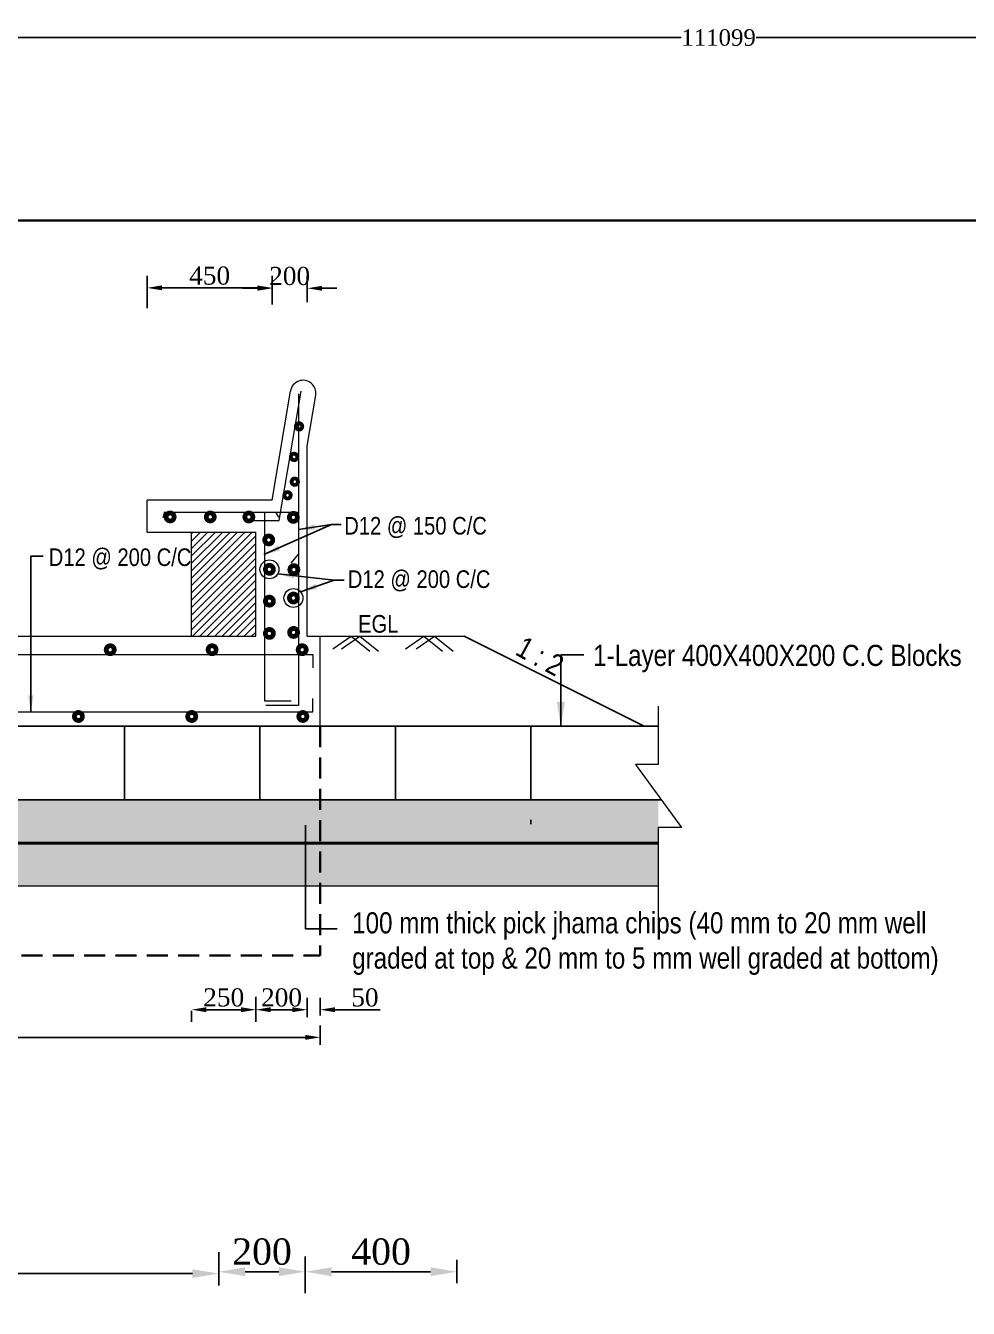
# Model space of a CAD drawing. Header units: metres. Extents: x -2434 to 11656, y -15288 to 8109.
# Drawn here: x 3633.78 to 3662.44, y -11654.02 to -11615.04 of the extents above; entities that cross this region are included whole.
import ezdxf

# ---------------------------------------------------------------- set-up
doc = ezdxf.new("R2010")
doc.units = ezdxf.units.M
doc.linetypes.add('DASHEDX2', pattern=[38.1, 25.4, -12.7])
doc.layers.add('Blocks', color=11, linetype='Continuous', lineweight=9)
doc.layers.add('Layer1', color=7, linetype='Continuous', lineweight=13)
doc.styles.get("Standard").update_dxf_attribs({"font": 'times.ttf'})
doc.styles.add('TIMES', font='ARIALN.TTF')
doc.dimstyles.get("Standard").update_dxf_attribs({"dimtxt": 0.5, "dimasz": 0.4075, "dimexe": 0.364, "dimexo": 0.219, "dimgap": 0.09, "dimtad": 0, "dimdec": 0, "dimlfac": 1000, "dimzin": 0, "dimdsep": 46, "dimtxsty": 'Standard', "dimcen": 0.09, "dimadec": 0, "dimazin": 0, "dimtfac": 1, "dimtdec": 0, "dimtofl": 0, "dimtmove": 0, "dimatfit": 3, "dimfxl": 1, "dimtolj": 1, "dimtzin": 0, "dimarcsym": 0})
pattern_1 = [(50, (713.2758, -11614.0168), (1.2752927, -0.1115736), [0.13335, -1.46685]), (355, (713.2758, -11614.0168), (-0.2466998, 1.3373965), [0.10668, -1.17348]), (100.451, (713.3821, -11614.0261), (1.0285975, 1.2258168), [0.11333, -1.24663]), (46.1842, (713.2758, -11613.6612), (1.8975533, -0.2942963), [0.200025, -2.200275]), (96.6356, (713.434, -11613.6857), (1.6618296, 1.7319789), [0.169995, -1.869945]), (351.184, (713.2758, -11613.6612), (1.6618322, 1.7319758), [0.16002, -1.76022]), (21, (713.4536, -11613.7501), (1.06130416, -0.71585863), [0.13335, -1.46685]), (326, (713.4536, -11613.7501), (0.4326142, 1.28931576), [0.10668, -1.17348]), (71.4514, (713.542, -11613.8097), (1.49391544, 0.57346), [0.11333, -1.24663]), (37.5, (713.2758, -11614.01677), (0.02162022, 0.59188527), [0, -1.159256, 0, -1.19126, 0, -1.177925]), (7.5, (713.2758, -11614.0168), (0.46773764, 0.70126402), [0, -0.679196, 0, -1.132586, 0, -0.448945]), (327.5, (712.8793, -11614.01677), (0.94913417, -0.04010121), [0, -0.4445, 0, -1.38684, 0, -1.84023]), (317.5, (712.7015, -11614.0168), (1.03690427, 0.17798544), [0, -0.57785, 0, -0.921004, 0, -1.30683])]
pattern_2 = [(37.5, (713.2758, -11614.01677), (-0.01280025, 0.39153059), [0, -0.308864, 0, -0.34544, 0, -0.3302]), (7.5, (713.2758, -11614.01677), (0.35961863, 0.57346008), [0, -0.166624, 0, -0.278384, 0, -0.10668]), (327.5, (713.02586, -11614.01677), (0.632793896, 0.001149748), [0, -0.1016, 0, -0.36576, 0, -0.47752]), (317.5, (713.02586, -11614.01677), (0.61084516, 0.17834346), [0, -0.0508, 0, -0.239776, 0, -0.27432])]
pattern_3 = [(45, (5209.40595, -7796.20158), (-0.1122532015, 0.1122532015), [])]

# ---------------------------------------------------------------- blocks, each defined once
blk = doc.blocks.new('*D413')
at = {"layer": 'Defpoints', "color": 0, "lineweight": -3}
for p in [(3639.653, -11652.23), (3642.281, -11652.23), (3642.281, -11652.91)]:
    blk.add_point(p, dxfattribs=at)
at = {"layer": 'Layer1', "color": 0, "lineweight": -2}
for p, q in [((3639.653, -11652.449), (3639.653, -11653.274)), ((3642.281, -11652.449), (3642.281, -11653.274))]:
    blk.add_line(p, q, dxfattribs=at)
at = {"layer": 'Layer1', "color": 7, "lineweight": -2}
blk.add_line((3640.453, -11652.91), (3641.481, -11652.91), dxfattribs=at)
at = {"layer": 'Layer1', "color": 7, "lineweight": -3}
for points in [[(3640.453, -11652.776), (3640.453, -11653.043), (3639.653, -11652.91)], [(3641.481, -11652.776), (3641.481, -11653.043), (3642.281, -11652.91)]]:
    blk.add_solid(points, dxfattribs=at)
at = {"layer": 'Layer1', "color": 0, "lineweight": 30, "insert": (3640.967, -11652.303), "char_height": 0.8, "attachment_point": 5}
blk.add_mtext('\\A1;200', dxfattribs=at)
blk = doc.blocks.new('*D414')
at = {"layer": 'Defpoints', "color": 0, "lineweight": -3}
for p in [(3646.892, -11652.91), (3646.892, -11653.476), (3642.281, -11653.781)]:
    blk.add_point(p, dxfattribs=at)
at = {"layer": 'Layer1', "color": 0, "lineweight": -2}
for p, q in [((3642.281, -11653.562), (3642.281, -11652.546)), ((3646.892, -11653.257), (3646.892, -11652.546))]:
    blk.add_line(p, q, dxfattribs=at)
at = {"layer": 'Layer1', "color": 7, "lineweight": -2}
blk.add_line((3643.081, -11652.91), (3646.092, -11652.91), dxfattribs=at)
at = {"layer": 'Layer1', "color": 7, "lineweight": -3}
for points in [[(3643.081, -11652.776), (3643.081, -11653.043), (3642.281, -11652.91)], [(3646.092, -11652.776), (3646.092, -11653.043), (3646.892, -11652.91)]]:
    blk.add_solid(points, dxfattribs=at)
at = {"layer": 'Layer1', "color": 0, "lineweight": 30, "insert": (3644.587, -11652.303), "char_height": 0.8, "attachment_point": 5}
blk.add_mtext('\\A1;400', dxfattribs=at)
blk = doc.blocks.new('*D438')
at = {"layer": 'Defpoints', "color": 0, "lineweight": -3}
for p in [(3642.342, -11623.018), (3641.273, -11623.417), (3642.342, -11623.663)]:
    blk.add_point(p, dxfattribs=at)
at = {"layer": 'Layer1', "color": 0, "lineweight": -2}
for p, q in [((3641.273, -11623.198), (3641.273, -11622.654)), ((3642.342, -11623.444), (3642.342, -11622.654))]:
    blk.add_line(p, q, dxfattribs=at)
at = {"layer": 'Layer1', "color": 7, "lineweight": -2}
for p, q in [((3640.823, -11623.018), (3640.373, -11623.018)), ((3642.792, -11623.018), (3643.242, -11623.018))]:
    blk.add_line(p, q, dxfattribs=at)
at = {"layer": 'Layer1', "color": 7, "lineweight": -3}
for points in [[(3640.823, -11622.943), (3640.823, -11623.093), (3641.273, -11623.018)], [(3642.792, -11622.943), (3642.792, -11623.093), (3642.342, -11623.018)]]:
    blk.add_solid(points, dxfattribs=at)
at = {"layer": 'Layer1', "color": 0, "lineweight": 13, "insert": (3641.807, -11622.648), "char_height": 0.55, "attachment_point": 5}
blk.add_mtext('\\A1;200', dxfattribs=at)
blk = doc.blocks.new('*D439')
at = {"layer": 'Defpoints', "color": 0, "lineweight": -3}
for p in [(3641.273, -11623.006), (3637.477, -11623.844), (3641.273, -11623.728)]:
    blk.add_point(p, dxfattribs=at)
at = {"layer": 'Layer1', "color": 0, "lineweight": -2}
for p, q in [((3637.477, -11623.625), (3637.477, -11622.642)), ((3641.273, -11623.509), (3641.273, -11622.642))]:
    blk.add_line(p, q, dxfattribs=at)
at = {"layer": 'Layer1', "color": 7, "lineweight": -2}
blk.add_line((3637.927, -11623.006), (3640.823, -11623.006), dxfattribs=at)
at = {"layer": 'Layer1', "color": 7, "lineweight": -3}
for points in [[(3637.927, -11622.931), (3637.927, -11623.081), (3637.477, -11623.006)], [(3640.823, -11622.931), (3640.823, -11623.081), (3641.273, -11623.006)]]:
    blk.add_solid(points, dxfattribs=at)
at = {"layer": 'Layer1', "color": 0, "lineweight": 13, "insert": (3639.375, -11622.636), "char_height": 0.55, "attachment_point": 5}
blk.add_mtext('\\A1;450', dxfattribs=at)
blk = doc.blocks.new('*D440')
at = {"layer": 'Defpoints', "color": 0, "lineweight": -3}
for p in [(3642.732, -11644.945), (3642.342, -11645.351), (3642.732, -11645.344)]:
    blk.add_point(p, dxfattribs=at)
at = {"layer": 'Layer1', "color": 0, "lineweight": -2}
for p, q in [((3642.342, -11645.132), (3642.342, -11644.581)), ((3642.732, -11645.125), (3642.732, -11644.581))]:
    blk.add_line(p, q, dxfattribs=at)
at = {"layer": 'Layer1', "color": 7, "lineweight": -2}
for p, q in [((3641.892, -11644.945), (3641.442, -11644.945)), ((3643.182, -11644.945), (3644.557, -11644.945))]:
    blk.add_line(p, q, dxfattribs=at)
at = {"layer": 'Layer1', "color": 7, "lineweight": -3}
for points in [[(3641.892, -11644.87), (3641.892, -11645.02), (3642.342, -11644.945)], [(3643.182, -11644.87), (3643.182, -11645.02), (3642.732, -11644.945)]]:
    blk.add_solid(points, dxfattribs=at)
at = {"layer": 'Layer1', "color": 0, "lineweight": 13, "insert": (3644.095, -11644.575), "char_height": 0.55, "attachment_point": 5}
blk.add_mtext('\\A1;50', dxfattribs=at)
blk = doc.blocks.new('*D441')
at = {"layer": 'Defpoints', "color": 0, "lineweight": -3}
for p in [(3642.342, -11644.945), (3640.779, -11645.344), (3642.342, -11645.39)]:
    blk.add_point(p, dxfattribs=at)
at = {"layer": 'Layer1', "color": 0, "lineweight": -2}
for p, q in [((3640.779, -11645.125), (3640.779, -11644.581)), ((3642.342, -11645.171), (3642.342, -11644.581))]:
    blk.add_line(p, q, dxfattribs=at)
at = {"layer": 'Layer1', "color": 7, "lineweight": -2}
blk.add_line((3641.229, -11644.945), (3641.892, -11644.945), dxfattribs=at)
at = {"layer": 'Layer1', "color": 7, "lineweight": -3}
for points in [[(3641.229, -11644.87), (3641.229, -11645.02), (3640.779, -11644.945)], [(3641.892, -11644.87), (3641.892, -11645.02), (3642.342, -11644.945)]]:
    blk.add_solid(points, dxfattribs=at)
at = {"layer": 'Layer1', "color": 0, "lineweight": 13, "insert": (3641.561, -11644.575), "char_height": 0.55, "attachment_point": 5}
blk.add_mtext('\\A1;200', dxfattribs=at)
blk = doc.blocks.new('*D442')
at = {"layer": 'Defpoints', "color": 0, "lineweight": -3}
for p in [(3640.779, -11644.337), (3638.826, -11644.759), (3640.779, -11644.945)]:
    blk.add_point(p, dxfattribs=at)
at = {"layer": 'Layer1', "color": 0, "lineweight": -2}
for p, q in [((3640.779, -11644.556), (3640.779, -11645.309)), ((3638.826, -11644.978), (3638.826, -11645.309))]:
    blk.add_line(p, q, dxfattribs=at)
at = {"layer": 'Layer1', "color": 7, "lineweight": -2}
blk.add_line((3639.276, -11644.945), (3640.329, -11644.945), dxfattribs=at)
at = {"layer": 'Layer1', "color": 7, "lineweight": -3}
for points in [[(3639.276, -11644.87), (3639.276, -11645.02), (3638.826, -11644.945)], [(3640.329, -11644.87), (3640.329, -11645.02), (3640.779, -11644.945)]]:
    blk.add_solid(points, dxfattribs=at)
at = {"layer": 'Layer1', "color": 0, "lineweight": 13, "insert": (3639.803, -11644.575), "char_height": 0.55, "attachment_point": 5}
blk.add_mtext('\\A1;250', dxfattribs=at)
blk = doc.blocks.new('*D443')
at = {"color": 0, "lineweight": -2, "ltscale": 0.5}
for p, q in [((3599.297, -11615.55), (3599.297, -11615.036)), ((3710.396, -11615.55), (3710.396, -11615.036)), ((3599.704, -11615.4), (3653.708, -11615.4)), ((3709.988, -11615.4), (3655.985, -11615.4))]:
    blk.add_line(p, q, dxfattribs=at)
at = {"color": 0, "linetype": 'Continuous', "lineweight": -3, "ltscale": 0.5}
for points in [[(3599.704, -11615.332), (3599.704, -11615.468), (3599.297, -11615.4)], [(3709.988, -11615.332), (3709.988, -11615.468), (3710.396, -11615.4)]]:
    blk.add_solid(points, dxfattribs=at)
at = {"layer": 'Defpoints', "color": 0, "linetype": 'Continuous', "lineweight": -3, "ltscale": 0.5}
for p in [(3710.396, -11615.4), (3599.297, -11620.956), (3710.396, -11620.956)]:
    blk.add_point(p, dxfattribs=at)
at = {"color": 0, "linetype": 'Continuous', "lineweight": -3, "ltscale": 0.5, "insert": (3654.846, -11615.4), "char_height": 0.5, "attachment_point": 5}
blk.add_mtext('\\A1;111099', dxfattribs=at)
blk = doc.blocks.new('*D449')
at = {"layer": 'Defpoints', "color": 0, "lineweight": -3}
for p in [(3616.001, -11651.77), (3639.653, -11652.098), (3639.653, -11652.966)]:
    blk.add_point(p, dxfattribs=at)
at = {"layer": 'Layer1', "color": 0, "lineweight": -2}
for p, q in [((3616.001, -11651.989), (3616.001, -11653.33)), ((3639.653, -11652.317), (3639.653, -11653.33))]:
    blk.add_line(p, q, dxfattribs=at)
at = {"layer": 'Layer1', "color": 7, "lineweight": -2}
blk.add_line((3616.801, -11652.966), (3638.853, -11652.966), dxfattribs=at)
at = {"layer": 'Layer1', "color": 7, "lineweight": -3}
for points in [[(3616.801, -11652.833), (3616.801, -11653.099), (3616.001, -11652.966)], [(3638.853, -11652.833), (3638.853, -11653.099), (3639.653, -11652.966)]]:
    blk.add_solid(points, dxfattribs=at)
at = {"layer": 'Layer1', "color": 0, "lineweight": 30, "insert": (3627.827, -11652.359), "char_height": 0.8, "attachment_point": 5}
blk.add_mtext('\\A1;5000', dxfattribs=at)
blk = doc.blocks.new('*D450')
at = {"layer": 'Defpoints', "color": 0, "lineweight": -3}
for p in [(3639.653, -11652.23), (3642.281, -11652.23), (3642.281, -11652.91)]:
    blk.add_point(p, dxfattribs=at)
at = {"layer": 'Layer1', "color": 0, "lineweight": -2}
for p, q in [((3639.653, -11652.449), (3639.653, -11653.274)), ((3642.281, -11652.449), (3642.281, -11653.274))]:
    blk.add_line(p, q, dxfattribs=at)
at = {"layer": 'Layer1', "color": 7, "lineweight": -2}
blk.add_line((3640.453, -11652.91), (3641.481, -11652.91), dxfattribs=at)
at = {"layer": 'Layer1', "color": 7, "lineweight": -3}
for points in [[(3640.453, -11652.776), (3640.453, -11653.043), (3639.653, -11652.91)], [(3641.481, -11652.776), (3641.481, -11653.043), (3642.281, -11652.91)]]:
    blk.add_solid(points, dxfattribs=at)
at = {"layer": 'Layer1', "color": 0, "lineweight": 30, "insert": (3640.967, -11652.303), "char_height": 0.8, "attachment_point": 5}
blk.add_mtext('\\A1;200', dxfattribs=at)
blk = doc.blocks.new('*D451')
at = {"layer": 'Defpoints', "color": 0, "lineweight": -3}
for p in [(3646.892, -11652.91), (3646.892, -11653.476), (3642.281, -11653.781)]:
    blk.add_point(p, dxfattribs=at)
at = {"layer": 'Layer1', "color": 0, "lineweight": -2}
for p, q in [((3642.281, -11653.562), (3642.281, -11652.546)), ((3646.892, -11653.257), (3646.892, -11652.546))]:
    blk.add_line(p, q, dxfattribs=at)
at = {"layer": 'Layer1', "color": 7, "lineweight": -2}
blk.add_line((3643.081, -11652.91), (3646.092, -11652.91), dxfattribs=at)
at = {"layer": 'Layer1', "color": 7, "lineweight": -3}
for points in [[(3643.081, -11652.776), (3643.081, -11653.043), (3642.281, -11652.91)], [(3646.092, -11652.776), (3646.092, -11653.043), (3646.892, -11652.91)]]:
    blk.add_solid(points, dxfattribs=at)
at = {"layer": 'Layer1', "color": 0, "lineweight": 30, "insert": (3644.587, -11652.303), "char_height": 0.8, "attachment_point": 5}
blk.add_mtext('\\A1;400', dxfattribs=at)
blk = doc.blocks.new('*D474')
at = {"layer": 'Defpoints', "color": 0, "lineweight": -3}
for p in [(3642.732, -11645.786), (3614.607, -11646.186), (3642.732, -11646.231)]:
    blk.add_point(p, dxfattribs=at)
at = {"layer": 'Layer1', "color": 0, "lineweight": -2}
for p, q in [((3614.607, -11645.967), (3614.607, -11645.422)), ((3642.732, -11646.012), (3642.732, -11645.422))]:
    blk.add_line(p, q, dxfattribs=at)
at = {"layer": 'Layer1', "color": 7, "lineweight": -2}
blk.add_line((3615.057, -11645.786), (3642.282, -11645.786), dxfattribs=at)
at = {"layer": 'Layer1', "color": 7, "lineweight": -3}
for points in [[(3615.057, -11645.711), (3615.057, -11645.861), (3614.607, -11645.786)], [(3642.282, -11645.711), (3642.282, -11645.861), (3642.732, -11645.786)]]:
    blk.add_solid(points, dxfattribs=at)
at = {"layer": 'Layer1', "color": 0, "lineweight": 13, "insert": (3628.67, -11645.417), "char_height": 0.55, "attachment_point": 5}
blk.add_mtext('\\A1;6800', dxfattribs=at)
blk = doc.blocks.new('*D477')
at = {"layer": 'Defpoints', "color": 0, "lineweight": -3}
for p in [(3642.342, -11623.018), (3641.273, -11623.417), (3642.342, -11623.663)]:
    blk.add_point(p, dxfattribs=at)
at = {"layer": 'Layer1', "color": 0, "lineweight": -2}
for p, q in [((3641.273, -11623.198), (3641.273, -11622.654)), ((3642.342, -11623.444), (3642.342, -11622.654))]:
    blk.add_line(p, q, dxfattribs=at)
at = {"layer": 'Layer1', "color": 7, "lineweight": -2}
for p, q in [((3640.823, -11623.018), (3640.373, -11623.018)), ((3642.792, -11623.018), (3643.242, -11623.018))]:
    blk.add_line(p, q, dxfattribs=at)
at = {"layer": 'Layer1', "color": 7, "lineweight": -3}
for points in [[(3640.823, -11622.943), (3640.823, -11623.093), (3641.273, -11623.018)], [(3642.792, -11622.943), (3642.792, -11623.093), (3642.342, -11623.018)]]:
    blk.add_solid(points, dxfattribs=at)
at = {"layer": 'Layer1', "color": 0, "lineweight": 13, "insert": (3641.807, -11622.648), "char_height": 0.55, "attachment_point": 5}
blk.add_mtext('\\A1;200', dxfattribs=at)
blk = doc.blocks.new('*D478')
at = {"layer": 'Defpoints', "color": 0, "lineweight": -3}
for p in [(3641.273, -11623.006), (3637.477, -11623.844), (3641.273, -11623.728)]:
    blk.add_point(p, dxfattribs=at)
at = {"layer": 'Layer1', "color": 0, "lineweight": -2}
for p, q in [((3637.477, -11623.625), (3637.477, -11622.642)), ((3641.273, -11623.509), (3641.273, -11622.642))]:
    blk.add_line(p, q, dxfattribs=at)
at = {"layer": 'Layer1', "color": 7, "lineweight": -2}
blk.add_line((3637.927, -11623.006), (3640.823, -11623.006), dxfattribs=at)
at = {"layer": 'Layer1', "color": 7, "lineweight": -3}
for points in [[(3637.927, -11622.931), (3637.927, -11623.081), (3637.477, -11623.006)], [(3640.823, -11622.931), (3640.823, -11623.081), (3641.273, -11623.006)]]:
    blk.add_solid(points, dxfattribs=at)
at = {"layer": 'Layer1', "color": 0, "lineweight": 13, "insert": (3639.375, -11622.636), "char_height": 0.55, "attachment_point": 5}
blk.add_mtext('\\A1;450', dxfattribs=at)
blk = doc.blocks.new('*D479')
at = {"layer": 'Defpoints', "color": 0, "lineweight": -3}
for p in [(3642.732, -11644.945), (3642.342, -11645.351), (3642.732, -11645.344)]:
    blk.add_point(p, dxfattribs=at)
at = {"layer": 'Layer1', "color": 0, "lineweight": -2}
for p, q in [((3642.342, -11645.132), (3642.342, -11644.581)), ((3642.732, -11645.125), (3642.732, -11644.581))]:
    blk.add_line(p, q, dxfattribs=at)
at = {"layer": 'Layer1', "color": 7, "lineweight": -2}
for p, q in [((3641.892, -11644.945), (3641.442, -11644.945)), ((3643.182, -11644.945), (3644.557, -11644.945))]:
    blk.add_line(p, q, dxfattribs=at)
at = {"layer": 'Layer1', "color": 7, "lineweight": -3}
for points in [[(3641.892, -11644.87), (3641.892, -11645.02), (3642.342, -11644.945)], [(3643.182, -11644.87), (3643.182, -11645.02), (3642.732, -11644.945)]]:
    blk.add_solid(points, dxfattribs=at)
at = {"layer": 'Layer1', "color": 0, "lineweight": 13, "insert": (3644.095, -11644.575), "char_height": 0.55, "attachment_point": 5}
blk.add_mtext('\\A1;50', dxfattribs=at)
blk = doc.blocks.new('*D480')
at = {"layer": 'Defpoints', "color": 0, "lineweight": -3}
for p in [(3642.342, -11644.945), (3640.779, -11645.344), (3642.342, -11645.39)]:
    blk.add_point(p, dxfattribs=at)
at = {"layer": 'Layer1', "color": 0, "lineweight": -2}
for p, q in [((3640.779, -11645.125), (3640.779, -11644.581)), ((3642.342, -11645.171), (3642.342, -11644.581))]:
    blk.add_line(p, q, dxfattribs=at)
at = {"layer": 'Layer1', "color": 7, "lineweight": -2}
blk.add_line((3641.229, -11644.945), (3641.892, -11644.945), dxfattribs=at)
at = {"layer": 'Layer1', "color": 7, "lineweight": -3}
for points in [[(3641.229, -11644.87), (3641.229, -11645.02), (3640.779, -11644.945)], [(3641.892, -11644.87), (3641.892, -11645.02), (3642.342, -11644.945)]]:
    blk.add_solid(points, dxfattribs=at)
at = {"layer": 'Layer1', "color": 0, "lineweight": 13, "insert": (3641.561, -11644.575), "char_height": 0.55, "attachment_point": 5}
blk.add_mtext('\\A1;200', dxfattribs=at)
blk = doc.blocks.new('*D481')
at = {"layer": 'Defpoints', "color": 0, "lineweight": -3}
for p in [(3640.779, -11644.337), (3638.826, -11644.759), (3640.779, -11644.945)]:
    blk.add_point(p, dxfattribs=at)
at = {"layer": 'Layer1', "color": 0, "lineweight": -2}
for p, q in [((3640.779, -11644.556), (3640.779, -11645.309)), ((3638.826, -11644.978), (3638.826, -11645.309))]:
    blk.add_line(p, q, dxfattribs=at)
at = {"layer": 'Layer1', "color": 7, "lineweight": -2}
blk.add_line((3639.276, -11644.945), (3640.329, -11644.945), dxfattribs=at)
at = {"layer": 'Layer1', "color": 7, "lineweight": -3}
for points in [[(3639.276, -11644.87), (3639.276, -11645.02), (3638.826, -11644.945)], [(3640.329, -11644.87), (3640.329, -11645.02), (3640.779, -11644.945)]]:
    blk.add_solid(points, dxfattribs=at)
at = {"layer": 'Layer1', "color": 0, "lineweight": 13, "insert": (3639.803, -11644.575), "char_height": 0.55, "attachment_point": 5}
blk.add_mtext('\\A1;250', dxfattribs=at)
blk = doc.blocks.new('*D482')
at = {"color": 0, "lineweight": -2, "ltscale": 0.5}
for p, q in [((3599.297, -11615.55), (3599.297, -11615.036)), ((3710.396, -11615.55), (3710.396, -11615.036)), ((3599.704, -11615.4), (3653.708, -11615.4)), ((3709.988, -11615.4), (3655.985, -11615.4))]:
    blk.add_line(p, q, dxfattribs=at)
at = {"color": 0, "linetype": 'Continuous', "lineweight": -3, "ltscale": 0.5}
for points in [[(3599.704, -11615.332), (3599.704, -11615.468), (3599.297, -11615.4)], [(3709.988, -11615.332), (3709.988, -11615.468), (3710.396, -11615.4)]]:
    blk.add_solid(points, dxfattribs=at)
at = {"layer": 'Defpoints', "color": 0, "linetype": 'Continuous', "lineweight": -3, "ltscale": 0.5}
for p in [(3710.396, -11615.4), (3599.297, -11620.956), (3710.396, -11620.956)]:
    blk.add_point(p, dxfattribs=at)
at = {"color": 0, "linetype": 'Continuous', "lineweight": -3, "ltscale": 0.5, "insert": (3654.846, -11615.4), "char_height": 0.5, "attachment_point": 5}
blk.add_mtext('\\A1;111099', dxfattribs=at)

msp = doc.modelspace()

# ---------------------------------------------------------------- hatches: boundary and pattern name
at = {"layer": 'Blocks', "lineweight": 9, "ltscale": 0.05}
h = msp.add_hatch(dxfattribs=at)
h.set_pattern_fill('AR-CONC', color=0, scale=0.007, style=0)
h.set_pattern_definition(pattern_1)
h.paths.add_polyline_path([(3653.014446, -11638.576367), (3604.770349, -11638.576367), (3604.770349, -11639.881367), (3653.014446, -11639.881367)])
h = msp.add_hatch(dxfattribs=at)
h.set_pattern_fill('AR-CONC', color=0, scale=0.007, style=0)
h.set_pattern_definition(pattern_1)
h.paths.add_polyline_path([(3653.014446, -11638.576367), (3604.770349, -11638.576367), (3604.770349, -11639.881367), (3653.014446, -11639.881367)])
h = msp.add_hatch(dxfattribs=at)
h.set_pattern_fill('AR-SAND', color=0, scale=0.008, style=0)
h.set_pattern_definition(pattern_2)
h.paths.add_polyline_path([(3653.014446, -11639.881367), (3617.238921, -11639.881367), (3617.238921, -11641.186367), (3653.014446, -11641.186367)])
h = msp.add_hatch(dxfattribs=at)
h.set_pattern_fill('AR-SAND', color=0, scale=0.008, style=0)
h.set_pattern_definition(pattern_2)
h.paths.add_polyline_path([(3653.014446, -11639.881367), (3617.238921, -11639.881367), (3617.238921, -11641.186367), (3653.014446, -11641.186367)])
at = {"layer": 'Layer1', "lineweight": 5}
h = msp.add_hatch(dxfattribs=at)
h.set_pattern_fill('LINE', scale=0.05, angle=45, style=0)
h.set_pattern_definition(pattern_3)
h.paths.add_polyline_path([(3638.826186, -11633.594422), (3640.779311, -11633.594422), (3640.779311, -11630.431116), (3638.826186, -11630.431116)])
h = msp.add_hatch(dxfattribs=at)
h.set_pattern_fill('LINE', scale=0.05, angle=45, style=0)
h.set_pattern_definition(pattern_3)
h.paths.add_polyline_path([(3638.826186, -11633.594422), (3640.779311, -11633.594422), (3640.779311, -11630.431116), (3638.826186, -11630.431116)])

# ---------------------------------------------------------------- linework, layer by layer
at = {"color": 0, "linetype": 'Continuous', "lineweight": -3, "ltscale": 0.5}
for p, q in [((3652.584261, -11636.328797), (3647.115511, -11633.594422)), ((3604.770349, -11636.328797), (3653.014446, -11636.328797)), ((3604.770349, -11636.328797), (3653.014446, -11636.328797)), ((3636.789894, -11636.328797), (3636.789894, -11638.566068)), ((3636.789894, -11636.328797), (3636.789894, -11638.566068)), ((3640.905062, -11636.328797), (3640.905062, -11638.566068)), ((3640.905062, -11636.328797), (3640.905062, -11638.566068)), ((3645.02023, -11636.328797), (3645.02023, -11638.566068)), ((3645.02023, -11636.328797), (3645.02023, -11638.566068)), ((3649.135397, -11636.328797), (3649.135397, -11638.566068)), ((3649.135397, -11636.328797), (3649.135397, -11638.566068)), ((3604.770349, -11638.566068), (3653.106508, -11638.566068)), ((3604.770349, -11638.566068), (3653.106508, -11638.566068)), ((3649.135397, -11639.178903), (3649.135397, -11639.30182))]:
    msp.add_line(p, q, dxfattribs=at)
at = {"layer": 'Blocks', "color": 0, "linetype": 'ByBlock', "lineweight": 13, "ltscale": 0.5}
for p, q in [((3642.071649, -11626.228406), (3642.071649, -11635.696221)), ((3642.071649, -11626.228406), (3642.071649, -11635.696221)), ((3637.477106, -11630.431116), (3637.477106, -11629.459093)), ((3637.477106, -11630.431116), (3637.477106, -11629.459093)), ((3638.000577, -11629.824723), (3637.950881, -11629.995248)), ((3638.000577, -11629.824723), (3637.950881, -11629.995248)), ((3638.000577, -11629.824723), (3642.071649, -11629.824723)), ((3638.000577, -11629.824723), (3642.071649, -11629.824723)), ((3641.042604, -11629.824723), (3641.042604, -11635.552815)), ((3641.042604, -11629.824723), (3641.042604, -11635.552815)), ((3641.381456, -11629.824723), (3641.471776, -11629.974844)), ((3641.381456, -11629.824723), (3641.471776, -11629.974844)), ((3640.480845, -11630.077499), (3641.492792, -11630.077499)), ((3640.480845, -11630.077499), (3641.492792, -11630.077499)), ((3637.477106, -11630.431116), (3640.779311, -11630.431116)), ((3637.477106, -11630.431116), (3640.779311, -11630.431116)), ((3642.071649, -11631.085563), (3641.84534, -11631.372095)), ((3642.071649, -11631.085563), (3641.84534, -11631.372095)), ((3642.732436, -11633.594422), (3647.115511, -11633.594422)), ((3642.732436, -11633.594422), (3647.115511, -11633.594422)), ((3642.514447, -11634.149451), (3642.514447, -11634.554786)), ((3642.514447, -11634.149451), (3642.514447, -11634.554786)), ((3641.042604, -11635.552815), (3641.856043, -11635.552815)), ((3641.042604, -11635.552815), (3641.856043, -11635.552815)), ((3642.071649, -11635.696221), (3641.084247, -11635.696221)), ((3642.071649, -11635.696221), (3641.084247, -11635.696221)), ((3642.507108, -11635.892919), (3642.507108, -11635.486031)), ((3642.507108, -11635.892919), (3642.507108, -11635.486031))]:
    msp.add_line(p, q, dxfattribs=at)
at = {"layer": 'Blocks', "color": 0, "lineweight": 40, "ltscale": 0.05}
msp.add_line((3653.014446, -11639.881367), (3604.770349, -11639.881367), dxfattribs=at)
msp.add_line((3653.014446, -11639.881367), (3604.770349, -11639.881367), dxfattribs=at)
at = {"layer": 'Blocks', "color": 0, "lineweight": 13, "ltscale": 0.05}
msp.add_line((3653.014446, -11641.186367), (3604.770349, -11641.186367), dxfattribs=at)
msp.add_line((3653.014446, -11641.186367), (3604.770349, -11641.186367), dxfattribs=at)
at = {"layer": 'Blocks', "color": 0, "linetype": 'ByBlock', "lineweight": 13, "ltscale": 0.5}
for points in [[(3643.121966, -11633.980647), (3643.677545, -11633.594422), (3644.244287, -11634.047238)], [(3643.121966, -11633.980647), (3643.677545, -11633.594422), (3644.244287, -11634.047238)], [(3643.387472, -11633.980647), (3643.943051, -11633.594422), (3644.509793, -11634.047238)], [(3643.387472, -11633.980647), (3643.943051, -11633.594422), (3644.509793, -11634.047238)], [(3645.329808, -11633.980647), (3645.885387, -11633.594422), (3646.452129, -11634.047238)], [(3645.329808, -11633.980647), (3645.885387, -11633.594422), (3646.452129, -11634.047238)], [(3645.651228, -11633.980647), (3646.206808, -11633.594422), (3646.77355, -11634.047238)], [(3645.651228, -11633.980647), (3646.206808, -11633.594422), (3646.77355, -11634.047238)]]:
    msp.add_lwpolyline(points, dxfattribs=at)
at = {"layer": 'Blocks', "color": 0, "lineweight": 13, "ltscale": 0.05}
msp.add_lwpolyline([(3653.014446, -11635.718277), (3653.014446, -11637.48845), (3652.321901, -11637.48845), (3653.715377, -11639.402317), (3653.014446, -11639.402317), (3653.014446, -11642.186538)], dxfattribs=at)
msp.add_lwpolyline([(3653.014446, -11635.718277), (3653.014446, -11637.48845), (3652.321901, -11637.48845), (3653.715377, -11639.402317), (3653.014446, -11639.402317), (3653.014446, -11642.186538)], dxfattribs=at)
at = {"layer": 'Blocks', "color": 0, "linetype": 'ByBlock', "lineweight": 13, "ltscale": 0.5}
for centre in [(3641.191678, -11631.56126), (3641.191678, -11631.56126), (3641.921882, -11632.432456), (3641.921882, -11632.432456)]:
    msp.add_circle(centre, 0.287312, dxfattribs=at)
at = {"layer": 'Layer1', "color": 7, "lineweight": 13}
for p, q in [((3641.272689, -11629.459093), (3641.831324, -11626.14121)), ((3641.272689, -11629.459093), (3641.831324, -11626.14121)), ((3641.492792, -11630.077499), (3642.155548, -11626.14121)), ((3641.492792, -11630.077499), (3642.155548, -11626.14121)), ((3642.341811, -11627.814658), (3642.60173, -11626.270924)), ((3642.341811, -11627.814658), (3642.60173, -11626.270924)), ((3642.341811, -11633.594422), (3642.341811, -11627.814658)), ((3642.341811, -11633.594422), (3642.341811, -11627.814658)), ((3641.272689, -11629.459093), (3637.477106, -11629.459093)), ((3641.272689, -11629.459093), (3637.477106, -11629.459093)), ((3641.272689, -11629.459093), (3637.759444, -11629.459093)), ((3641.272689, -11629.459093), (3637.759444, -11629.459093)), ((3638.826186, -11633.594422), (3638.826186, -11630.431116)), ((3638.826186, -11633.594422), (3638.826186, -11630.431116)), ((3640.779311, -11633.594422), (3640.779311, -11630.431116)), ((3640.779311, -11633.594422), (3640.779311, -11630.431116)), ((3616.560561, -11633.594422), (3640.779311, -11633.594422)), ((3616.560561, -11633.594422), (3640.779311, -11633.594422)), ((3642.341811, -11633.594422), (3642.732436, -11633.594422)), ((3642.341811, -11633.594422), (3642.732436, -11633.594422)), ((3642.732436, -11636.328797), (3642.732436, -11633.594422)), ((3642.732436, -11636.328797), (3642.732436, -11633.594422)), ((3614.797152, -11634.149451), (3642.514447, -11634.149451)), ((3614.797152, -11634.149451), (3642.514447, -11634.149451)), ((3614.78971, -11635.892919), (3642.507108, -11635.892919)), ((3614.78971, -11635.892919), (3642.507108, -11635.892919)), ((3614.607436, -11636.328797), (3642.732436, -11636.328797)), ((3614.607436, -11636.328797), (3642.732436, -11636.328797))]:
    msp.add_line(p, q, dxfattribs=at)
at = {"layer": 'Layer1', "color": 7, "linetype": 'DASHEDX2', "lineweight": 30, "ltscale": 0.025}
for p in [(3642.732436, -11636.328797), (3642.732436, -11636.328797), (3614.607436, -11643.296975), (3614.607436, -11643.296975)]:
    msp.add_line(p, (3642.732436, -11643.296975), dxfattribs=at)
at = {"layer": 'Layer1', "color": 7, "lineweight": 30}
msp.add_lwpolyline([(3686.75372, -11698.317687), (3599.296782, -11698.317687), (3599.296782, -11620.955942), (3710.395862, -11620.955942), (3710.395862, -11681.840877), (3710.395862, -11695.795457), (3710.395862, -11698.317687)], close=True, dxfattribs=at)
msp.add_lwpolyline([(3686.75372, -11698.317687), (3599.296782, -11698.317687), (3599.296782, -11620.955942), (3710.395862, -11620.955942), (3710.395862, -11681.840877), (3710.395862, -11695.795457), (3710.395862, -11698.317687)], close=True, dxfattribs=at)
at = {"layer": 'Layer1', "color": 7, "lineweight": 13}
for points, const_width in [([(3642.034604, -11627.216092, 1), (3642.151384, -11627.216092, 1)], 0.194634), ([(3642.034604, -11627.216092, 1), (3642.151384, -11627.216092, 1)], 0.194634), ([(3641.883986, -11628.143849, 1), (3642.000766, -11628.143849, 1)], 0.194634), ([(3641.883986, -11628.143849, 1), (3642.000766, -11628.143849, 1)], 0.194634), ([(3641.904975, -11628.897698, 1), (3642.021755, -11628.897698, 1)], 0.194634), ([(3641.904975, -11628.897698, 1), (3642.021755, -11628.897698, 1)], 0.194634), ([(3641.683957, -11629.309713, 1), (3641.800738, -11629.309713, 1)], 0.194634), ([(3641.683957, -11629.309713, 1), (3641.800738, -11629.309713, 1)], 0.194634), ([(3638.101333, -11629.96925, 1), (3638.247309, -11629.96925, 1)], 0.243292), ([(3638.101333, -11629.96925, 1), (3638.247309, -11629.96925, 1)], 0.243292), ([(3639.320601, -11629.96925, 1), (3639.466576, -11629.96925, 1)], 0.243292), ([(3639.320601, -11629.96925, 1), (3639.466576, -11629.96925, 1)], 0.243292), ([(3640.494045, -11629.96925, 1), (3640.640021, -11629.96925, 1)], 0.243292), ([(3640.494045, -11629.96925, 1), (3640.640021, -11629.96925, 1)], 0.243292), ([(3641.847162, -11629.981626, 1), (3641.993137, -11629.981626, 1)], 0.243292), ([(3641.847162, -11629.981626, 1), (3641.993137, -11629.981626, 1)], 0.243292), ([(3641.098047, -11630.667358, 1), (3641.244022, -11630.667358, 1)], 0.243292), ([(3641.098047, -11630.667358, 1), (3641.244022, -11630.667358, 1)], 0.243292), ([(3641.11869, -11631.56126, 1), (3641.264665, -11631.56126, 1)], 0.243292), ([(3641.11869, -11631.56126, 1), (3641.264665, -11631.56126, 1)], 0.243292), ([(3641.862147, -11631.570451, 1), (3642.008122, -11631.570451, 1)], 0.243292), ([(3641.862147, -11631.570451, 1), (3642.008122, -11631.570451, 1)], 0.243292), ([(3641.848895, -11632.432456, 1), (3641.99487, -11632.432456, 1)], 0.243292), ([(3641.848895, -11632.432456, 1), (3641.99487, -11632.432456, 1)], 0.243292), ([(3641.11869, -11632.52735, 1), (3641.264665, -11632.52735, 1)], 0.243292), ([(3641.11869, -11632.52735, 1), (3641.264665, -11632.52735, 1)], 0.243292), ([(3641.11869, -11633.508807, 1), (3641.264665, -11633.508807, 1)], 0.243292), ([(3641.11869, -11633.508807, 1), (3641.264665, -11633.508807, 1)], 0.243292), ([(3641.853788, -11633.47889, 1), (3641.999763, -11633.47889, 1)], 0.243292), ([(3641.853788, -11633.47889, 1), (3641.999763, -11633.47889, 1)], 0.243292), ([(3636.425004, -11634.00441, -1), (3636.279029, -11634.00441, -1)], 0.243292), ([(3636.425004, -11634.00441, -1), (3636.279029, -11634.00441, -1)], 0.243292), ([(3639.522742, -11634.00441, -1), (3639.376766, -11634.00441, -1)], 0.243292), ([(3639.522742, -11634.00441, -1), (3639.376766, -11634.00441, -1)], 0.243292), ([(3642.261035, -11634.00441, -1), (3642.115059, -11634.00441, -1)], 0.243292), ([(3642.261035, -11634.00441, -1), (3642.115059, -11634.00441, -1)], 0.243292), ([(3635.458908, -11636.033289, -1), (3635.312932, -11636.033289, -1)], 0.243292), ([(3635.458908, -11636.033289, -1), (3635.312932, -11636.033289, -1)], 0.243292), ([(3638.903296, -11636.033289, -1), (3638.757321, -11636.033289, -1)], 0.243292), ([(3638.903296, -11636.033289, -1), (3638.757321, -11636.033289, -1)], 0.243292), ([(3642.28076, -11636.033289, -1), (3642.134785, -11636.033289, -1)], 0.243292), ([(3642.28076, -11636.033289, -1), (3642.134785, -11636.033289, -1)], 0.243292)]:
    msp.add_lwpolyline(points, format="xyb", close=True, dxfattribs=dict(at, const_width=const_width))
msp.add_arc((3642.216527, -11626.206067), 0.390625, 350.4427009, 170.4427009, dxfattribs=at)
msp.add_arc((3642.216527, -11626.206067), 0.390625, 350.4427009, 170.4427009, dxfattribs=at)

# ---------------------------------------------------------------- texts
at = {"layer": 'Layer1', "color": 7, "lineweight": 13, "char_height": 0.5352435, "width": 5.87162151, "attachment_point": 1, "style": 'TIMES'}
for s, insert in [('D12 @ 150 C/C', (3643.466904, -11629.969213)), ('D12 @ 150 C/C', (3643.466904, -11629.969213)), ('D12 @ 200 C/C', (3634.484087, -11630.924481)), ('D12 @ 200 C/C', (3634.484087, -11630.924481)), ('D12 @ 200 C/C', (3643.575236, -11631.591856)), ('D12 @ 200 C/C', (3643.575236, -11631.591856)), ('EGL', (3643.886779, -11632.949911)), ('EGL', (3643.886779, -11632.949911))]:
    msp.add_mtext(s, dxfattribs=dict(at, insert=insert))
at = {"layer": 'Layer1', "color": 7, "lineweight": 30, "insert": (3648.942649, -11633.566013), "char_height": 0.65, "width": 11.06858846, "attachment_point": 1, "rotation": 331.0985612, "style": 'TIMES'}
msp.add_mtext('1 : 2', dxfattribs=at)
at = {"layer": 'Layer1', "color": 7, "lineweight": 30, "char_height": 0.6422922, "attachment_point": 1, "style": 'TIMES'}
for s, insert, width in [('1-Layer 400X400X200 C.C Blocks', (3651.031907, -11633.854975), 11.74285428), ('1-Layer 400X400X200 C.C Blocks', (3651.031907, -11633.854975), 11.74285428), ('100 mm thick pick jhama chips (40 mm to 20 mm well graded at top & 20 mm to 5 mm well graded at bottom) ', (3643.706672, -11641.983271), 19.45257056), ('100 mm thick pick jhama chips (40 mm to 20 mm well graded at top & 20 mm to 5 mm well graded at bottom) ', (3643.706672, -11641.983271), 19.45257056)]:
    msp.add_mtext(s, dxfattribs=dict(at, insert=insert, width=width))

# ---------------------------------------------------------------- dimensions: what is measured, and where the dimension line sits
at = {"color": 0, "linetype": 'Continuous', "lineweight": -3, "ltscale": 0.5}
for picture in ['*D443', '*D482']:
    dim = msp.add_linear_dim(base=(3710.395862, -11615.400039), p1=(3599.296782, -11620.955942), p2=(3710.395862, -11620.955942), dimstyle='Standard', override={"dimfxl": 0.15, "dimfxlon": 1}, dxfattribs=at)
    dim.commit()
    dim.dimension.update_dxf_attribs({"geometry": picture, "text_midpoint": (3654.846322, -11615.400039)})
at = {"layer": 'Layer1', "color": 7, "lineweight": 13}
for picture in ['*D439', '*D478']:
    dim = msp.add_linear_dim(base=(3641.272689, -11623.005929), p1=(3637.477106, -11623.843798), p2=(3641.272689, -11623.727523), text='450', dimstyle='Standard', override={"dimtxt": 0.55, "dimasz": 0.45, "dimtad": 1, "dimdec": 2, "dimrnd": 0.002, "dimpost": 'm', "dimcen": 0.05, "dimclrd": 7, "dimadec": 1, "dimtdec": 2, "dimfrac": 2}, dxfattribs=at)
    dim.commit()
    dim.dimension.update_dxf_attribs({"geometry": picture, "text_midpoint": (3639.374898, -11622.636171)})
for base, p1, p2, text, picture, middle in [((3642.341811, -11623.017654), (3641.272689, -11623.416745), (3642.341811, -11623.662706), '200', '*D438', (3641.80725, -11623.017654)), ((3642.341811, -11623.017654), (3641.272689, -11623.416745), (3642.341811, -11623.662706), '200', '*D477', (3641.80725, -11623.017654)), ((3640.779311, -11644.945185), (3638.826186, -11644.758813), (3640.779311, -11644.337287), '250', '*D442', (3639.802748, -11644.945185)), ((3640.779311, -11644.945185), (3638.826186, -11644.758813), (3640.779311, -11644.337287), '250', '*D481', (3639.802748, -11644.945185)), ((3642.341811, -11644.945185), (3640.779311, -11645.344275), (3642.341811, -11645.389602), '200', '*D441', (3641.560561, -11644.945185)), ((3642.341811, -11644.945185), (3640.779311, -11645.344275), (3642.341811, -11645.389602), '200', '*D480', (3641.560561, -11644.945185)), ((3642.732436, -11644.945185), (3642.341811, -11645.351119), (3642.732436, -11645.344275), '50', '*D440', (3644.094588, -11644.945185)), ((3642.732436, -11644.945185), (3642.341811, -11645.351119), (3642.732436, -11645.344275), '50', '*D479', (3644.094588, -11644.945185)), ((3642.732436, -11645.786464), (3614.607436, -11646.185555), (3642.732436, -11646.230881), '6800', '*D474', (3628.669936, -11645.786464))]:
    dim = msp.add_linear_dim(base=base, p1=p1, p2=p2, text=text, dimstyle='Standard', override={"dimtxt": 0.55, "dimasz": 0.45, "dimtad": 1, "dimdec": 2, "dimrnd": 0.002, "dimpost": 'm', "dimcen": 0.05, "dimclrd": 7, "dimadec": 1, "dimtdec": 2, "dimfrac": 2}, dxfattribs=at)
    dim.commit()
    dim.dimension.update_dxf_attribs({"geometry": picture, "text_midpoint": middle, "dimtype": 160})
at = {"layer": 'Layer1', "color": 7, "lineweight": 30}
for base, p1, p2, text, picture, middle in [((3639.653421, -11652.966052), (3616.001421, -11651.769583), (3639.653421, -11652.098226), '5000', '*D449', (3627.827421, -11652.35913)), ((3642.281421, -11652.909802), (3639.653421, -11652.230062), (3642.281421, -11652.230062), '200', '*D413', (3640.967421, -11652.30288)), ((3642.281421, -11652.909802), (3639.653421, -11652.230062), (3642.281421, -11652.230062), '200', '*D450', (3640.967421, -11652.30288)), ((3646.891608, -11652.909802), (3642.281421, -11653.780672), (3646.891608, -11653.476112), '400', '*D414', (3644.586515, -11652.30288)), ((3646.891608, -11652.909802), (3642.281421, -11653.780672), (3646.891608, -11653.476112), '400', '*D451', (3644.586515, -11652.30288))]:
    dim = msp.add_linear_dim(base=base, p1=p1, p2=p2, text=text, dimstyle='Standard', override={"dimtxt": 0.8, "dimasz": 0.8, "dimgap": 0.2, "dimtad": 1, "dimdec": 2, "dimrnd": 0.002, "dimpost": 'm', "dimcen": 0.05, "dimclrd": 7, "dimadec": 1, "dimtdec": 2, "dimfrac": 2}, dxfattribs=at)
    dim.commit()
    dim.dimension.update_dxf_attribs({"geometry": picture, "text_midpoint": middle})

# ---------------------------------------------------------------- leaders
at = {"layer": 'Layer1', "color": 7, "lineweight": 13}
for points in [[(3641.025873, -11631.11483), (3643.077, -11630.198147), (3643.374213, -11630.198147)], [(3641.025873, -11631.11483), (3643.077, -11630.198147), (3643.374213, -11630.198147)], [(3642.071649, -11630.34666), (3643.077, -11630.198147), (3643.374213, -11630.198147)], [(3642.071649, -11630.34666), (3643.077, -11630.198147), (3643.374213, -11630.198147)], [(3633.939901, -11635.892919), (3633.938157, -11631.163323), (3634.31269, -11631.163323)], [(3633.939901, -11635.892919), (3633.938157, -11631.163323), (3634.31269, -11631.163323)], [(3641.442846, -11631.70077), (3643.163807, -11631.885344), (3643.461021, -11631.885344)], [(3641.442846, -11631.70077), (3643.163807, -11631.885344), (3643.461021, -11631.885344)], [(3642.141725, -11632.244784), (3643.163807, -11631.885344), (3643.461021, -11631.885344)], [(3642.141725, -11632.244784), (3643.163807, -11631.885344), (3643.461021, -11631.885344)]]:
    msp.add_leader(points, dimstyle='Standard', override={"dimtxt": 0.75, "dimasz": 0.5, "dimdec": 2, "dimrnd": 0.002, "dimpost": 'm', "dimcen": 0.05, "dimclrd": 7, "dimadec": 1, "dimtdec": 2, "dimfrac": 2}, dxfattribs=at)
at = {"layer": 'Layer1', "color": 7, "lineweight": 20}
for points in [[(3650.051419, -11636.33836), (3650.051419, -11634.161122), (3650.751139, -11634.161122)], [(3650.051419, -11636.33836), (3650.051419, -11634.161122), (3650.751139, -11634.161122)], [(3642.288862, -11639.333978), (3642.288862, -11642.484175), (3643.25441, -11642.484175)], [(3642.288862, -11639.333978), (3642.288862, -11642.484175), (3643.25441, -11642.484175)]]:
    msp.add_leader(points, dimstyle='Standard', override={"dimtxt": 0.75, "dimasz": 0.75, "dimdec": 2, "dimrnd": 0.002, "dimpost": 'm', "dimcen": 0.05, "dimclrd": 7, "dimadec": 1, "dimtdec": 2, "dimfrac": 2}, dxfattribs=at)

doc.saveas('drawing.dxf')
